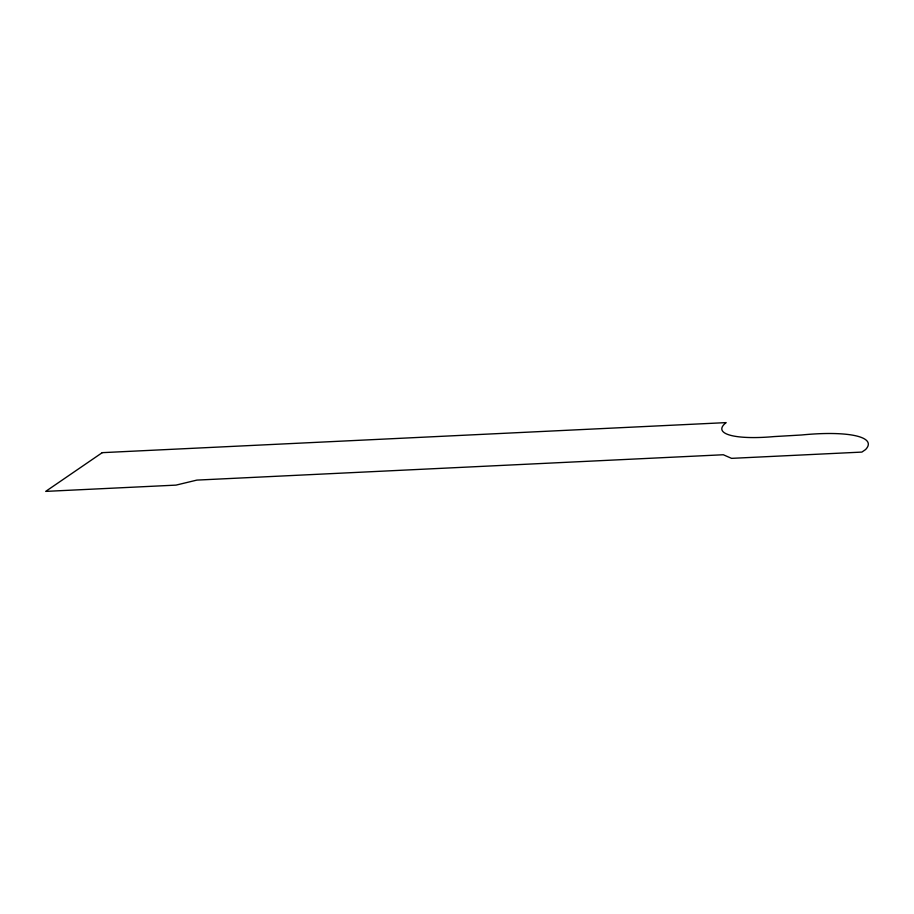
<?xml version="1.0" encoding="UTF-8"?>
<svg xmlns="http://www.w3.org/2000/svg" width="914" height="914" viewBox="0 0 914 914"><rect width="100%" height="100%" fill="white"/><g stroke="black" fill="none" stroke-linecap="round" stroke-linejoin="round"><path stroke-width="1.37" d="M102.242 452.659L45.7 491.389L176.014 485.117L196.887 480.101L723.294 454.749L731.566 458.36L861.879 452.087L865.489 449.619A85.151 19.297 -8.9 0 0 801.624 434.984L773.861 436.595A69.693 15.789 -8.9 0 1 726.15 422.611L102.242 452.659"/></g></svg>
